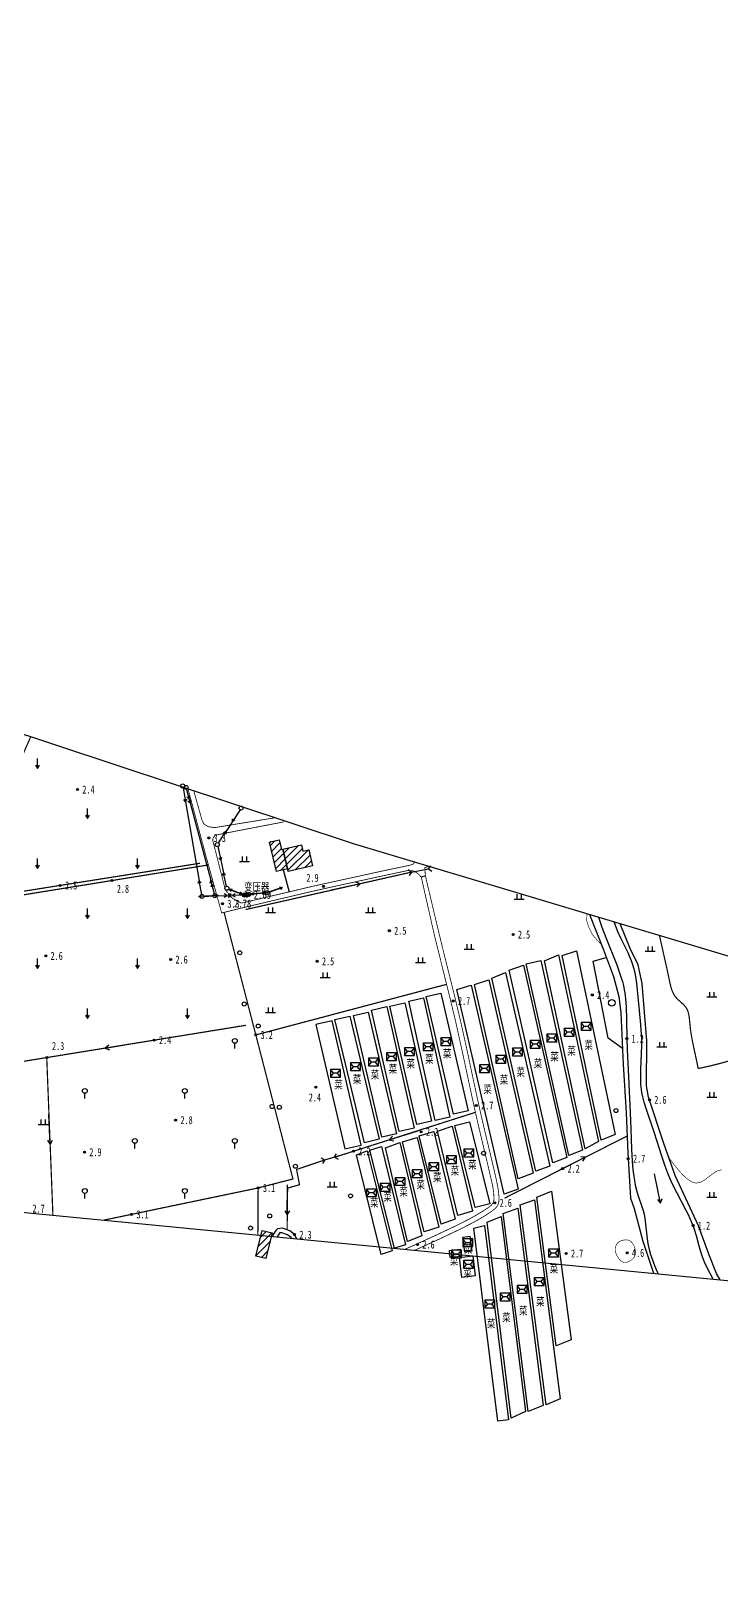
# Model space of a CAD drawing. Header units: metres. Extents: x 494039 to 619385, y 3351420 to 3402703.
# Drawn here: x 592470 to 592815, y 3392016 to 3392786 of the extents above; entities that cross this region are included whole.
import ezdxf
from ezdxf.enums import TextEntityAlignment as Align

# ---------------------------------------------------------------- set-up
doc = ezdxf.new("R2010")
doc.units = ezdxf.units.M
for name, pattern in [('2180', [0]), ('2430', [0]), ('4410a', [0]), ('4430', [0]), ('8521', [0]), ('9610', [0])]:
    doc.linetypes.add(name, pattern=pattern)
for name, color, linetype in [('210100', 130, 'Continuous'), ('220200', 130, 'Continuous'), ('220900', 130, '2180'), ('261301', 141, 'Continuous'), ('310300', 8, 'Continuous'), ('330400', 8, 'Continuous'), ('380201', 8, '2430'), ('420500', 8, 'Continuous'), ('440100', 8, 'Continuous'), ('440300', 8, '4430'), ('510301', 8, 'Continuous'), ('510402', 8, 'Continuous'), ('541000', 8, 'Continuous'), ('541200', 8, 'Continuous'), ('720100', 8, 'Continuous'), ('760201', 8, '8521'), ('810100', 8, '9610'), ('810301', 8, 'Continuous'), ('810302', 8, 'Continuous'), ('810401', 8, 'Continuous'), ('810501', 8, 'Continuous'), ('ASSIST', 8, 'Continuous'), ('GCD', 8, 'Continuous'), ('GXYZ', 8, 'Continuous'), ('ZDH', 8, 'Continuous'), ('范围线', 8, 'Continuous')]:
    doc.layers.add(name, color=color, linetype=linetype)
doc.layers.add('710101', color=8, linetype='Continuous', lineweight=0)
doc.styles.add('HZ', font='simsun.ttc', dxfattribs={"width": 0.8})
doc.styles.add('正等线体', font='simhei.ttf')
pattern_1 = [(45, (0, 0), (-1.767766953, 1.767766953), [])]

# ---------------------------------------------------------------- blocks, each defined once
blk = doc.blocks.new('gc170')
at = {"linetype": 'Continuous'}
blk.add_circle((0, 0), 0.5, dxfattribs=at)
blk = doc.blocks.new('gu')
at = {"flags": 128}
for points in [[(3.75, 0), (-3.75, 0)], [(2.71, -0.6), (3.75, 0), (3.75, 0), (2.71, 0.6)]]:
    blk.add_lwpolyline(points, dxfattribs=at)
blk = doc.blocks.new('p_point')
for radius in [0.25, 0.2, 0.15, 0.1, 0.05]:
    blk.add_circle((0, 0), radius)
blk.add_point((0, 0))
blk = doc.blocks.new('vm')
at = {"linetype": 'Continuous'}
for p, q in [((1.25, 0), (-1.25, 0)), ((-0.5, 0), (-0.5, 1.3)), ((0.5, 1.3), (0.5, 0))]:
    blk.add_line(p, q, dxfattribs=at)
blk = doc.blocks.new('v1')
blk.add_circle((0, 0), 0.8)
blk = doc.blocks.new('gc325')
blk.add_line((0, 0), (0, 1.3))
blk.add_circle((0, 1.9), 0.6)
blk = doc.blocks.new('gc120')
for p, q in [((-0.5, 0.87), (0, 0)), ((0, 0), (0, 2.5)), ((0, 0), (0.5, 0.87))]:
    blk.add_line(p, q)
blk = doc.blocks.new('mf')
for p, q in [((1.25, 0.95), (-1.25, 0.95)), ((-1.25, 0.95), (-1.25, -0.95)), ((0.5, 0), (-0.5, 0)), ((1.25, -0.95), (1.25, 0.95)), ((-1.25, -0.95), (1.25, -0.95))]:
    blk.add_line(p, q)
at = {"flags": 128}
for points in [[(-1.25, -0.95), (-0.5, 0), (-1.25, 0.95)], [(1.25, -0.95), (0.5, 0), (1.25, 0.95)]]:
    blk.add_lwpolyline(points, dxfattribs=at)
blk = doc.blocks.new('gc013a')
at = {"linetype": 'Continuous'}
blk.add_line((0.5, 0), (4, 0), dxfattribs=at)
at = {"linetype": 'Continuous', "flags": 128}
for points in [[(2.31, -0.4), (3, 0), (2.31, 0.4)], [(3.31, -0.4), (4, 0), (3.31, 0.4)]]:
    blk.add_lwpolyline(points, dxfattribs=at)
blk = doc.blocks.new('gc013b')
at = {"linetype": 'Continuous'}
blk.add_line((0.5, 0), (4, 0), dxfattribs=at)
at = {"linetype": 'Continuous', "flags": 128}
blk.add_lwpolyline([(3.39, 0.35), (4, 0), (3.39, -0.35)], dxfattribs=at)
blk = doc.blocks.new('1-3&1-4')
at = {"layer": '310300', "linetype": 'Continuous'}
h = blk.add_hatch(dxfattribs=at)
h.set_pattern_fill('ANSI31', color=8, scale=20, style=0)
h.set_pattern_definition(pattern_1)
h.paths.add_polyline_path([(592597.9821, 3392366.9341), (592592.4311, 3392365.6316), (592588.9805, 3392380.338), (592593.7727, 3392381.4625), (592594.9141, 3392376.5981), (592595.6728, 3392376.7761)])
h = blk.add_hatch(dxfattribs=at)
h.set_pattern_fill('ANSI31', color=8, scale=20, style=0)
h.set_pattern_definition(pattern_1)
h.paths.add_polyline_path([(592610.4958, 3392368.4378), (592598.3007, 3392365.5764), (592595.6728, 3392376.7761), (592604.8832, 3392378.9372), (592605.6154, 3392375.8167), (592608.6001, 3392376.517)])
h = blk.add_hatch(dxfattribs=at)
h.set_pattern_fill('ANSI31', color=8, scale=20, style=0)
h.set_pattern_definition(pattern_1)
h.paths.add_polyline_path([(592590.2538, 3392184.9893), (592587.1541, 3392172.2091), (592582.1776, 3392173.4161), (592585.2773, 3392186.1963)])
at = {"layer": '210100', "color": 141, "linetype": 'Continuous', "flags": 128}
for points in [[(592753.4478, 3392342.7326), (592755.181, 3392337.8247), (592757.0656, 3392332.7289), (592762.5867, 3392318.9287), (592764.0278, 3392315.0203), (592764.9922, 3392312.0647), (592765.4208, 3392310.5757), (592765.9204, 3392308.5753), (592766.3215, 3392306.5533), (592766.5615, 3392305.0237), (592766.9192, 3392301.9392), (592767.2138, 3392297.7886), (592767.4187, 3392292.0406), (592767.6108, 3392282.0833), (592767.7842, 3392276.6387), (592768.3985, 3392263.0744), (592769.2983, 3392245.017), (592769.6487, 3392236.8877), (592770.0079, 3392226.8861), (592770.1549, 3392223.6861), (592770.4966, 3392218.4897), (592770.6638, 3392216.6596), (592771.0783, 3392213.1755), (592771.5605, 3392210.1749), (592771.8306, 3392208.7997), (592772.4221, 3392206.3015), (592773.0747, 3392204.1064), (592775.4545, 3392197.2675), (592775.7833, 3392196.1907), (592776.2553, 3392194.3672), (592776.659, 3392192.2266), (592776.8356, 3392190.9909), (592777.0171, 3392189.4373), (592777.5629, 3392183.4964), (592777.9019, 3392180.696), (592778.2135, 3392178.873), (592778.7259, 3392176.6409), (592779.4431, 3392174.1618), (592779.8945, 3392172.7981), (592781.4279, 3392168.7636), (592782.8671, 3392165.4831), (592783.2992, 3392164.5924)], [(592810.7232, 3392161.946), (592809.2132, 3392164.7525), (592807.6575, 3392167.8859), (592806.5208, 3392170.4355), (592805.5194, 3392173.0208), (592804.6584, 3392175.5333), (592803.6239, 3392179.0476), (592802.3784, 3392183.5488), (592801.4137, 3392186.7341), (592800.5867, 3392189.0725), (592799.4578, 3392191.7788), (592798.2059, 3392194.4361), (592797.324, 3392196.1888), (592792.7087, 3392204.8703), (592790.9276, 3392208.3688), (592789.6432, 3392211.1286), (592788.2748, 3392214.4331), (592786.8194, 3392218.3452), (592785.0828, 3392223.4313), (592781.2138, 3392235.4033), (592777.2618, 3392247.1312), (592776.3171, 3392250.2605), (592775.6014, 3392253.059), (592775.1748, 3392255.1729), (592774.9459, 3392256.6871), (592774.697, 3392259.41), (592774.6017, 3392262.6135), (592774.6138, 3392264.4534), (592774.675, 3392266.76), (592775.021, 3392274.6277), (592775.1196, 3392278.7887), (592775.0718, 3392281.9818), (592774.9801, 3392284.1624), (592774.6515, 3392289.0583), (592773.9972, 3392296.1197), (592772.5398, 3392309.7487), (592772.0616, 3392313.2336), (592771.6154, 3392315.5958), (592771.2005, 3392317.2866), (592770.8335, 3392318.52), (592769.9669, 3392320.9466), (592768.9673, 3392323.3332), (592768.2491, 3392324.9089), (592764.8177, 3392331.9466), (592763.3494, 3392335.0986), (592761.9159, 3392338.6111), (592761.2416, 3392340.3976)], [(592599.9815, 3392182.2824), (592599.769, 3392182.706), (592597.993, 3392184.0872), (592595.1958, 3392185.1021), (592593.9861, 3392184.9604), (592593.8834, 3392184.8629), (592592.9544, 3392183.3987), (592592.8784, 3392182.9678)]]:
    blk.add_lwpolyline(points, dxfattribs=at)
at = {"layer": '220200', "color": 141, "linetype": 'Continuous', "const_width": 0.6, "flags": 128}
for points in [[(592469.524, 3392432.9019), (592464.4144, 3392421.2359), (592454.4561, 3392405.0198), (592450.1674, 3392395.3344), (592437.0173, 3392359.8981), (592436.2178, 3392353.7013), (592436.6982, 3392351.1309), (592554.1857, 3392369.753)], [(592659.981, 3392365.3289), (592577.0325, 3392346.6085)], [(592616.4979, 3392221.4206), (592602.4678, 3392216.7018), (592603.9673, 3392209.0806), (592598.0071, 3392207.3758), (592597.7695, 3392186.5087)]]:
    blk.add_lwpolyline(points, dxfattribs=at)
for points, elevation in [([(592577.1493, 3392288.7648), (592426.3905, 3392264.3357)], 3.2917), ([(592477.5735, 3392272.6294), (592480.6652, 3392193.7963)], 3.2917), ([(592691.9127, 3392245.2639), (592621.467, 3392222.7903)], 2.8461), ([(592706.4345, 3392202.339), (592740.2449, 3392219.5028), (592767.8026, 3392233.408)], 2.8262)]:
    blk.add_lwpolyline(points, dxfattribs=dict(at, elevation=elevation))
at = {"layer": '220900', "color": 141, "linetype": 'Continuous'}
for p, q in [((592659.981, 3392365.3289), (592658.3338, 3392366.4632)), ((592668.5, 3392366.9), (592669.6343, 3392368.5472)), ((592668.5, 3392366.9), (592670.1472, 3392365.7657)), ((592659.981, 3392365.3289), (592658.8467, 3392363.6817)), ((592616.4979, 3392221.4206), (592614.7587, 3392222.4082)), ((592616.4979, 3392221.4206), (592615.5103, 3392219.6814)), ((592621.467, 3392222.7903), (592622.4546, 3392224.5295)), ((592621.467, 3392222.7903), (592623.2062, 3392221.8027))]:
    blk.add_line(p, q, dxfattribs=at)
at = {"layer": '220900', "color": 141, "linetype": '2180', "flags": 128}
for points, elevation in [([(592659.981, 3392365.3289), (592668.5, 3392366.9)], 2.9404), ([(592621.467, 3392222.7903), (592616.4979, 3392221.4206)], 3.0249)]:
    blk.add_lwpolyline(points, dxfattribs=dict(at, elevation=elevation))
at = {"layer": '310300', "color": 8, "linetype": 'Continuous', "flags": 128}
for points in [[(592597.9821, 3392366.9341), (592592.4311, 3392365.6316), (592588.9805, 3392380.338), (592593.7727, 3392381.4625), (592594.9141, 3392376.5981), (592595.6728, 3392376.7761)], [(592610.4958, 3392368.4378), (592598.3007, 3392365.5764), (592595.6728, 3392376.7761), (592604.8832, 3392378.9372), (592605.6154, 3392375.8167), (592608.6001, 3392376.517)]]:
    blk.add_lwpolyline(points, close=True, dxfattribs=at)
at = {"layer": '310300', "color": 8, "linetype": 'Continuous', "elevation": 5.0777, "flags": 128}
blk.add_lwpolyline([(592590.2538, 3392184.9893), (592587.1541, 3392172.2091), (592582.1776, 3392173.4161), (592585.2773, 3392186.1963)], close=True, dxfattribs=at)
at = {"layer": '330400', "color": 8, "linetype": 'Continuous', "flags": 128}
for points, elevation in [([(592724.6496, 3392321.2309), (592745.4819, 3392226.3784), (592738.6962, 3392223.7348), (592717.3628, 3392319.4213)], 3.6504), ([(592733.4411, 3392323.9682), (592753.493, 3392230.6079), (592746.8593, 3392227.0045), (592726.3762, 3392320.914)], 3.6504), ([(592706.9176, 3392315.0713), (592729.0707, 3392218.3984), (592722.1166, 3392215.8821), (592700.0875, 3392312.3562)], 3.6504), ([(592715.9167, 3392318.7674), (592737.5874, 3392222.6658), (592730.6683, 3392220.0052), (592708.7643, 3392316.28)], 3.6504), ([(592674.5582, 3392304.8289), (592688.3281, 3392245.991), (592680.9998, 3392244.2759), (592667.2299, 3392303.1139)], 3.6504), ([(592689.8472, 3392308.8955), (592713.2926, 3392206.8831), (592706.2488, 3392204.4215), (592682.6783, 3392306.6332)], 3.6504), ([(592698.6937, 3392311.4857), (592720.8475, 3392214.8127), (592713.3508, 3392212.0128), (592691.4702, 3392309.1339)], 3.6504), ([(592647.5391, 3392298.088), (592661.2959, 3392237.4133), (592653.7256, 3392235.6969), (592639.9689, 3392296.3716)], 3.6504), ([(592656.5606, 3392299.9568), (592670.0227, 3392240.815), (592662.5758, 3392239.1199), (592649.1136, 3392298.2617)], 3.6504), ([(592665.8756, 3392302.5073), (592679.1532, 3392242.8631), (592671.8429, 3392241.2357), (592658.5652, 3392300.8799)], 3.6504), ([(592634.7855, 3392228.8849), (592620.3001, 3392290.9887), (592612.1428, 3392289.086), (592626.6283, 3392226.9823)], 3.6504), ([(592629.0379, 3392293.4), (592643.8514, 3392231.8339), (592636.4842, 3392230.0612), (592621.6707, 3392291.6274)], 3.6504), ([(592638.2588, 3392295.3932), (592652.5189, 3392234.534), (592645.1988, 3392232.8188), (592630.9387, 3392293.678)], 3.6504), ([(592674.7564, 3392189.3748), (592663.8303, 3392233.4708), (592671.1357, 3392235.7554), (592681.7542, 3392191.8472)], 3.6521), ([(592691.7232, 3392197.6174), (592681.5936, 3392238.693), (592689.0086, 3392240.5216), (592699.1381, 3392199.446)], 3.9077), ([(592651.4788, 3392177.3854), (592639.1187, 3392226.4055), (592644.872, 3392228.2047), (592656.9062, 3392179.0146)], 3.6266), ([(592657.9572, 3392180.734), (592646.9096, 3392227.5505), (592654.1502, 3392230.2121), (592665.09, 3392183.4615)], 3.6266), ([(592666.2831, 3392185.5948), (592655.4247, 3392230.4932), (592662.736, 3392232.7268), (592673.6688, 3392187.8989)], 3.6266), ([(592644.8467, 3392174.1348), (592632.3768, 3392223.9557), (592637.7865, 3392226.0385), (592650.3231, 3392176.0989)], 3.6266), ([(592729.9054, 3392205.8777), (592739.7521, 3392131.5044), (592732.3253, 3392128.5682), (592722.6537, 3392202.9266)], 3.1773), ([(592713.0574, 3392197.3484), (592725.8622, 3392098.6603), (592718.2598, 3392095.7389), (592705.8616, 3392194.6399)], 3.1773), ([(592721.5076, 3392201.5048), (592734.3606, 3392102.1414), (592727.311, 3392099.067), (592714.2184, 3392198.9456)], 3.1773), ([(592704.8238, 3392193.2441), (592716.9901, 3392095.7763), (592709.7089, 3392092.4741), (592697.7212, 3392190.3863)], 3.1773), ([(592696.4519, 3392188.7629), (592708.4581, 3392091.4853), (592703.074, 3392090.8207), (592691.1518, 3392187.4175)], 3.1773), ([(592684.7032, 3392173.2139), (592679.3208, 3392172.6314), (592678.9324, 3392176.2193), (592684.3148, 3392176.8018)], 5.8677)]:
    blk.add_lwpolyline(points, close=True, dxfattribs=dict(at, elevation=elevation))
for points in [[(592742.3759, 3392325.9543), (592761.779, 3392234.156), (592754.8617, 3392231.2973), (592735.2692, 3392323.7063)], [(592683.099, 3392193.7097), (592672.9004, 3392235.8817), (592680.222, 3392238.3665), (592690.3968, 3392195.7926)], [(592689.1508, 3392183.2838), (592690.1635, 3392175.7996), (592686.6915, 3392175.3298), (592685.6788, 3392182.814)], [(592690.59, 3392173.5387), (592691.8474, 3392163.5963), (592685.1674, 3392162.7515), (592683.9101, 3392172.694)]]:
    blk.add_lwpolyline(points, close=True, dxfattribs=at)
at = {"layer": '380201', "color": 8, "linetype": '2430', "const_width": 0.6, "flags": 128}
blk.add_lwpolyline([(592589.4239, 3392380.8153), (592589.4695, 3392380.4528)], dxfattribs=at)
at = {"layer": '380201', "color": 8, "linetype": '2430', "const_width": 0.6, "elevation": 5.9585, "flags": 128}
blk.add_lwpolyline([(592608.6001, 3392376.517), (592608.5579, 3392376.6968)], dxfattribs=at)
at = {"layer": '420500', "color": 8, "linetype": 'Continuous', "const_width": 0.4, "flags": 128}
for points in [[(592565.0437, 3392344.8876), (592557.058, 3392373.8102), (592548.2334, 3392406.8319)], [(592551.1255, 3392405.874), (592555.2488, 3392391.1607), (592556.2263, 3392389.3438), (592558.3072, 3392388.0421), (592561.4655, 3392387.5688), (592591.5687, 3392392.4784)], [(592596.2393, 3392390.4529), (592562.002, 3392383.8573), (592560.7172, 3392382.423), (592560.5654, 3392381.2782), (592566.8627, 3392356.468), (592570.3651, 3392352.2716), (592574.9373, 3392349.8213)], [(592661.5113, 3392370.2773), (592660.8685, 3392369.3703), (592659.5498, 3392368.8694), (592644.119, 3392365.5961), (592610.7982, 3392358.3037), (592574.9373, 3392349.8213)], [(592658.1515, 3392366.1222), (592644.624, 3392363.2526), (592611.3304, 3392355.9662), (592575.4892, 3392347.4884)], [(592575.4892, 3392347.4884), (592565.0437, 3392344.8876)]]:
    blk.add_lwpolyline(points, dxfattribs=at)
for points, elevation in [([(592664.858, 3392362.7452), (592664.2217, 3392363.5294), (592663.423, 3392364.3682), (592662.7295, 3392364.9299), (592661.8624, 3392365.4735), (592661.1163, 3392365.814), (592660.3531, 3392366.0044), (592658.1515, 3392366.1222)], 3.086), ([(592666.8857, 3392363.4979), (592666.6243, 3392367.5441), (592668.5059, 3392368.1817)], 3.0905)]:
    blk.add_lwpolyline(points, dxfattribs=dict(at, elevation=elevation))
at = {"layer": '440100', "color": 8, "linetype": '4410a', "const_width": 0.4, "elevation": 3.0548, "flags": 128}
blk.add_lwpolyline([(592664.858, 3392362.7452), (592671.4306, 3392333.6569)], dxfattribs=at)
at = {"layer": '440100', "color": 8, "linetype": 'Continuous', "const_width": 0.4, "flags": 128}
for points in [[(592666.8857, 3392363.4979), (592673.8158, 3392334.2423)], [(592661.605, 3392176.3358), (592663.4964, 3392177.1852), (592674.7736, 3392182.333), (592684.2964, 3392186.86), (592690.7156, 3392190.1491), (592693.9287, 3392191.9389), (592696.8446, 3392193.6914), (592699.1802, 3392195.212), (592700.6632, 3392196.2604), (592701.995, 3392197.408), (592702.7989, 3392198.3796), (592703.2409, 3392199.1902), (592703.5617, 3392200.2843), (592703.6848, 3392201.3796), (592703.6993, 3392202.1045), (592703.6561, 3392203.2849), (592703.4974, 3392205.1291), (592703.1601, 3392207.532), (592702.9133, 3392208.9123), (592702.0866, 3392212.8128), (592700.335, 3392220.3537), (592696.0581, 3392238.1944), (592694.5582, 3392244.6486), (592692.3617, 3392254.6024), (592687.5248, 3392277.2338), (592684.5052, 3392290.7964), (592681.6871, 3392302.5794), (592673.8158, 3392334.2423)]]:
    blk.add_lwpolyline(points, dxfattribs=at)
at = {"layer": '440100', "color": 8, "linetype": '4410a', "const_width": 0.4, "flags": 128}
blk.add_lwpolyline([(592656.6708, 3392176.8119), (592662.46, 3392179.4117), (592673.6996, 3392184.541), (592683.1774, 3392189.0481), (592688.8543, 3392191.9479), (592692.2648, 3392193.8318), (592695.1093, 3392195.5263), (592697.6833, 3392197.1885), (592699.0414, 3392198.1473), (592699.8223, 3392198.8124), (592700.5605, 3392199.6834), (592700.8936, 3392200.3144), (592701.125, 3392201.1815), (592701.2031, 3392202.1686), (592701.1919, 3392202.9556), (592701.0449, 3392204.9795), (592700.7266, 3392207.2821), (592700.1789, 3392210.103), (592698.4893, 3392217.4074), (592693.6534, 3392237.6609), (592692.164, 3392244.1045), (592689.9728, 3392254.0566), (592685.1337, 3392276.6827), (592682.1121, 3392290.2413), (592679.2944, 3392302.0158), (592671.4306, 3392333.6569)], dxfattribs=at)
at = {"layer": '440300', "color": 8, "linetype": '4430', "const_width": 0.6, "elevation": 3.9204, "flags": 128}
blk.add_lwpolyline([(592558.4046, 3392368.915), (592421.5316, 3392346.787)], dxfattribs=at)
at = {"layer": '440300', "color": 8, "linetype": '4430', "const_width": 0.6, "flags": 128}
for points in [[(592566.2506, 3392345.1881), (592584.9461, 3392272.9836), (592600.6693, 3392211.9468), (592583.2606, 3392207.4602), (592505.9839, 3392191.353)], [(592783.942, 3392333.5964), (592787.7124, 3392316.819), (592789.2247, 3392309.6882), (592789.7415, 3392307.6254), (592790.2745, 3392305.9979), (592790.5573, 3392305.3014), (592791.0489, 3392304.2971), (592791.638, 3392303.3524), (592791.9548, 3392302.9322), (592793.1266, 3392301.6823), (592795.9502, 3392299.1425), (592797.0639, 3392297.8878), (592797.6766, 3392296.8991), (592797.9048, 3392296.412), (592798.2742, 3392295.3899), (592798.586, 3392294.1317), (592798.8526, 3392292.4404), (592799.4456, 3392286.6002), (592799.9875, 3392283.1391), (592800.8993, 3392278.4796), (592802.701, 3392270.0941), (592803.2948, 3392267.1371)], [(592677.4663, 3392309.2297), (592582.1052, 3392283.9557)], [(592803.2948, 3392267.1371), (592810.3659, 3392268.7146), (592815.6866, 3392270.0904), (592820.7368, 3392271.5867), (592831.244, 3392274.9132), (592836.2869, 3392276.4426), (592842.5915, 3392278.1735), (592850.6394, 3392280.291)], [(592583.2606, 3392207.4602), (592583.1456, 3392183.907)]]:
    blk.add_lwpolyline(points, dxfattribs=at)
at = {"layer": '510402', "color": 8, "linetype": 'Continuous'}
for p, q in [((592577.4308, 3392355.2255), (592577.1747, 3392355.1838)), ((592577.1747, 3392355.1838), (592577.5606, 3392352.815)), ((592577.8167, 3392352.8567), (592577.4308, 3392355.2255)), ((592577.5606, 3392352.815), (592577.8167, 3392352.8567))]:
    blk.add_line(p, q, dxfattribs=at)
at = {"layer": '510402', "color": 8, "linetype": 'Continuous', "const_width": 2.4, "flags": 128}
blk.add_lwpolyline([(592576.5087, 3392353.8595), (592578.4827, 3392354.181)], dxfattribs=at)
at = {"layer": '541000', "color": 8, "linetype": 'Continuous'}
for p, q in [((592549.2897, 3392399.9005), (592559.5829, 3392361.2471)), ((592569.6396, 3392353.6913), (592568.3826, 3392353.6638))]:
    blk.add_line(p, q, dxfattribs=at)
at = {"layer": '541200', "color": 8, "linetype": 'Continuous'}
for p, q in [((592546.9506, 3392400.5207), (592553.8472, 3392361.0447)), ((592570.3973, 3392390.6048), (592567.2354, 3392385.7558)), ((592564.5792, 3392371.2403), (592565.9378, 3392365.0443)), ((592563.212, 3392353.6027), (592553.6535, 3392353.0779)), ((592575.1083, 3392354.3329), (592568.9237, 3392356.7357)), ((592586.5763, 3392354.9434), (592579.8031, 3392354.3129)), ((592595.3172, 3392357.7039), (592587, 3392354.7846))]:
    blk.add_line(p, q, dxfattribs=at)
at = {"layer": '710101', "color": 8, "linetype": 'Continuous', "const_width": 0.3, "elevation": 2, "flags": 128}
for points in [[(592747.6817, 3392344.4602), (592747.5341, 3392341.0549), (592748.4956, 3392338.0191), (592750.3679, 3392334.1737), (592752.8981, 3392331.138), (592754.785, 3392329.2916)], [(592788.6828, 3392222.4654), (592790.7641, 3392219.76), (592792.8478, 3392217.1491), (592794.6378, 3392215.0643), (592796.1336, 3392213.492), (592797.3341, 3392212.3788), (592798.5386, 3392211.4274), (592799.7482, 3392210.6737), (592800.3552, 3392210.3838), (592800.964, 3392210.1597), (592801.8806, 3392209.9609), (592802.8019, 3392209.9486), (592804.2988, 3392210.2839), (592805.0632, 3392210.5857), (592806.4164, 3392211.3796), (592810.6585, 3392214.6166), (592811.9439, 3392215.4486), (592812.8255, 3392215.9057), (592813.7295, 3392216.2558), (592814.1754, 3392216.3792), (592815.0517, 3392216.5293)]]:
    blk.add_lwpolyline(points, dxfattribs=at)
at = {"layer": '710101', "color": 8, "linetype": 'Continuous', "const_width": 0.3, "elevation": 4, "flags": 128}
blk.add_lwpolyline([(592763.8945, 3392171.7552), (592763.2021, 3392172.6827), (592762.6311, 3392173.675), (592762.1802, 3392174.7105), (592762.0069, 3392175.2405), (592761.8209, 3392176.1025), (592761.7808, 3392176.9416), (592761.9069, 3392177.7967), (592762.1808, 3392178.6312), (592762.7122, 3392179.5888), (592763.1365, 3392180.0837), (592763.5492, 3392180.427), (592764.1565, 3392180.7924), (592764.5946, 3392180.9924), (592765.5217, 3392181.2989), (592766.48, 3392181.4838), (592766.9584, 3392181.5275), (592767.8884, 3392181.5003), (592768.5407, 3392181.3568), (592768.8269, 3392181.2442), (592769.5781, 3392180.7523), (592770.3446, 3392179.9285), (592770.8832, 3392179.1152), (592771.3257, 3392178.2277), (592771.7204, 3392177.0122), (592771.8856, 3392175.9634), (592771.9049, 3392174.921), (592771.7789, 3392174.0056), (592771.5545, 3392173.3151), (592771.1177, 3392172.5873), (592770.3127, 3392171.7782), (592769.5638, 3392171.2385), (592769.1055, 3392170.9681), (592768.1515, 3392170.525), (592767.0622, 3392170.2309), (592766.7046, 3392170.1968), (592766.1242, 3392170.2327), (592765.4028, 3392170.4869), (592764.5434, 3392171.0929)], close=True, dxfattribs=at)
at = {"layer": '760201', "color": 8, "linetype": '8521', "flags": 128}
for points in [[(592748.9401, 3392344.0832), (592755.8878, 3392326.5006), (592760.8788, 3392313.2067), (592763.6563, 3392303.1081), (592764.7008, 3392294.9943), (592765.7342, 3392269.3485), (592767.3386, 3392245.0299), (592768.1387, 3392224.9882), (592769.5274, 3392202.278), (592771.2719, 3392197.275), (592775.6293, 3392180.8329), (592780.9294, 3392164.8211)], [(592814.2817, 3392161.6026), (592812.3907, 3392164.7706), (592808.6857, 3392174.3104), (592803.4127, 3392188.58), (592791.8025, 3392213.7474), (592786.1004, 3392229.6817), (592778.4848, 3392252.8839), (592777.5158, 3392258.5518), (592777.5845, 3392281.0288), (592775.3092, 3392309.6453), (592773.3636, 3392318.9174), (592769.3224, 3392327.1556), (592764.3567, 3392339.4643)], [(592602.5678, 3392182.0328), (592601.5125, 3392184.1371), (592599.0696, 3392186.0369), (592595.4568, 3392187.3478), (592593.0026, 3392187.0602), (592592.1714, 3392186.2711), (592590.8634, 3392184.2095), (592590.6819, 3392183.1798)]]:
    blk.add_lwpolyline(points, dxfattribs=at)
at = {"layer": '810100', "color": 8, "linetype": '9610', "flags": 128}
for points in [[(592595.7931, 3392366.4204), (592598.7293, 3392355.4489)], [(592765.4216, 3392277.1055), (592758.2102, 3392282.3302), (592750.7198, 3392320.8991), (592757.3142, 3392322.7013)]]:
    blk.add_lwpolyline(points, dxfattribs=at)
at = {"layer": '810100', "color": 8, "linetype": '9610', "elevation": 3.0548, "flags": 128}
blk.add_lwpolyline([(592666.8857, 3392363.4979), (592664.858, 3392362.7452)], dxfattribs=at)
at = {"layer": '范围线', "color": 8, "flags": 128}
blk.add_lwpolyline([(580974.9971, 3398172.2884), (580158.1729, 3397748.7629), (583102.2681, 3395406.1495), (589376.9328, 3392493.3034), (594318.9563, 3392016.403), (594002.9657, 3392059.9931), (593709.5027, 3392110.274), (593489.39, 3392154.2585), (593446.55, 3392164.1073), (593184.0367, 3392224.4585), (592856.0894, 3392311.9807), (592630.9821, 3392379.424), (592345.2786, 3392474.0542), (592112.8421, 3392558.6278), (591835.9381, 3392668.5492), (591571.4074, 3392783.2499), (591303.4331, 3392909.9936), (591275.2655, 3392923.316), (591065.2798, 3393031.2284), (591019.813, 3393054.5939), (590886.2864, 3393127.1825), (590776.1303, 3393189.2284), (589711.9005, 3393302.4152), (583546.9224, 3396125.8295)], close=True, dxfattribs=at)
at = {"layer": '261301', "color": 141, "linetype": 'Continuous', "xscale": 2, "yscale": 2}
for p, rotation in [((592627.0247, 3392357.8911, 2.9404), 12.71966305190428), ((592514.1355, 3392278.554, 3.2917), 189.2021231081004), ((592478.9804, 3392236.7574, 3.2917), 272.246625934362), ((592655.9362, 3392233.7867, 3.0249), 197.6933576319393), ((592740.2449, 3392219.5028, 2.9534), 26.77431776646338), ((592782.9718, 3392207.2249, 2.8783), 281.52281263753), ((592597.9402, 3392201.5061, 2.548), 269.347459491)]:
    blk.add_blockref('gu', p, dxfattribs=dict(at, rotation=rotation))
at = {"layer": '330400', "color": 8, "linetype": 'Continuous', "xscale": 2, "yscale": 2}
for p in [(592747.3323, 3392288.2136), (592677.1348, 3392280.6077), (592730.168, 3392282.3993), (592738.7221, 3392285.2926), (592650.0137, 3392273.1316), (592658.9667, 3392275.622), (592668.2625, 3392277.9987), (592704.6112, 3392271.7862), (592713.022, 3392275.3559), (592721.7707, 3392279.2972), (592621.907, 3392264.7943), (592632.0164, 3392268.0645), (592641.0348, 3392270.3634), (592696.3828, 3392267.1458), (592671.1975, 3392218.1034), (592679.8943, 3392221.6309), (592688.5882, 3392224.9179), (592654.3637, 3392210.6772), (592662.83, 3392214.6005), (592639.9869, 3392205.0114), (592646.7218, 3392207.8179), (592688.1671, 3392180.1022), (592682.3949, 3392174.4161), (592730.9084, 3392174.9509), (592688.421, 3392169.2238), (592715.2197, 3392156.7472), (592723.781, 3392160.6327), (592699.1175, 3392149.4499), (592706.8136, 3392153.025)]:
    blk.add_blockref('mf', p, dxfattribs=at)
at = {"layer": '510301', "color": 8, "linetype": 'Continuous', "xscale": 2, "yscale": 2}
for p in [(592562.8657, 3392379.0546, 3.6896), (592567.6513, 3392357.23, 3.7343), (592555.224, 3392353.1641, 3.7417), (592561.6415, 3392353.5165, 3.7417), (592587.7687, 3392355.0544, 3.6003), (592574.1082, 3392325.0203, 3.7417), (592576.3109, 3392299.4089, 4.0246), (592583.3108, 3392288.3849, 3.9799), (592590.2251, 3392248.174, 3.8906), (592593.8929, 3392247.7989, 3.9018), (592762.1926, 3392246.1432, 3.0901), (592696.0155, 3392224.8111, 2.7964), (592601.9393, 3392218.2901, 3.1758), (592629.4728, 3392203.5038, 3.1758), (592589.0603, 3392193.4811, 2.9612), (592579.4774, 3392187.3988, 3.6896)]:
    blk.add_blockref('gc170', p, dxfattribs=at)
at = {"layer": '510402', "color": 8, "linetype": 'Continuous', "xscale": 2, "yscale": 2}
for p in [(592576.3807, 3392353.8386), (592578.6107, 3392354.2019)]:
    blk.add_blockref('gc170', p, dxfattribs=at)
at = {"layer": '541000', "color": 8, "linetype": 'Continuous', "xscale": 2, "yscale": 2}
for p in [(592547.2311, 3392407.6311), (592561.6415, 3392353.5165), (592576.3807, 3392353.8386)]:
    blk.add_blockref('gc170', p, dxfattribs=at)
for p, rotation in [((592547.2311, 3392407.6311), 284.9115138869507), ((592561.6415, 3392353.5165), 104.9115138869508), ((592561.6415, 3392353.5165), 1.251901975581897), ((592576.3807, 3392353.8386), 181.2519019755819)]:
    blk.add_blockref('gc013a', p, dxfattribs=dict(at, rotation=rotation))
at = {"layer": '541200', "color": 8, "linetype": 'Continuous', "xscale": 2, "yscale": 2}
for p in [(592545.5738, 3392408.4013), (592574.767, 3392397.306), (592562.8657, 3392379.0546), (592567.6513, 3392357.23), (592555.224, 3392353.1641), (592561.6415, 3392353.5165), (592576.3807, 3392353.8386), (592578.6107, 3392354.2019), (592587.7687, 3392355.0544)]:
    blk.add_blockref('gc170', p, dxfattribs=at)
for p, rotation in [((592545.5738, 3392408.4013), 279.9097779152081), ((592574.767, 3392397.306), 236.8926094514538), ((592562.8657, 3392379.0546), 56.89260945145385), ((592562.8657, 3392379.0546), 282.3678178975278), ((592555.224, 3392353.1641), 99.90977791520807), ((592567.6513, 3392357.23), 102.3678178975277), ((592587.7687, 3392355.0544), 19.34077800599727), ((592561.6415, 3392353.5165), 183.1430891892841), ((592555.224, 3392353.1641), 3.14308918928407), ((592567.6513, 3392357.23), 338.7686913923172), ((592576.3807, 3392353.8386), 158.7686913923172), ((592578.6107, 3392354.2019), 5.318223984633718), ((592587.7687, 3392355.0544), 185.3182239846337)]:
    blk.add_blockref('gc013b', p, dxfattribs=dict(at, rotation=rotation))
at = {"layer": '720100', "color": 8, "linetype": 'Continuous', "xscale": 2, "yscale": 2, "zscale": 2}
for p in [(592492.9825, 3392406.5945, 2.4456), (592558.6077, 3392382.3995, 3.2775), (592484.3431, 3392358.6827, 2.4811), (592510.1286, 3392361.1103, 2.8443), (592615.9679, 3392358.2129, 2.8811), (592565.5167, 3392349.5561, 3.2577), (592648.8848, 3392336.0543, 2.4988), (592710.754, 3392334.1074, 2.4528), (592477.0582, 3392323.4405, 2.636), (592539.5417, 3392321.6263, 2.5989), (592612.7663, 3392320.7375, 2.5498), (592750.3535, 3392303.9231, 2.4332), (592680.7976, 3392300.92, 2.6905), (592531.3155, 3392281.3378, 2.4229), (592582.1052, 3392283.9557, 3.1546), (592767.6108, 3392282.0833, 1.2), (592477.5735, 3392272.6294, 2.3075), (592612.1497, 3392257.8301, 2.4342), (592778.928, 3392251.5337, 2.6279), (592692.3512, 3392248.6934, 2.7417), (592542.0342, 3392241.3858, 2.7592), (592664.7949, 3392235.5484, 2.2108), (592496.4678, 3392225.351, 2.8701), (592630.9252, 3392225.8077, 2.1731), (592768.3157, 3392222.0933, 2.7174), (592735.5293, 3392217.109, 2.2432), (592583.2606, 3392207.4602, 3.146), (592701.6181, 3392200.0573, 2.6137), (592520.0166, 3392194.278, 3.0642), (592800.7593, 3392188.6153, 1.2), (592601.5125, 3392184.1371, 2.3015), (592662.9984, 3392179.1924, 2.6409), (592737.2916, 3392174.7053, 2.6758), (592767.7615, 3392175.0287, 4.5793)]:
    blk.add_blockref('p_point', p, dxfattribs=at)
at = {"layer": '810301', "color": 8, "linetype": 'Continuous', "xscale": 2, "yscale": 2}
for p in [(592473.0171, 3392417.1074), (592498.0171, 3392392.1074), (592473.0171, 3392367.1074), (592523.0171, 3392367.1074), (592498.0171, 3392342.1074), (592548.0171, 3392342.1074), (592473.0171, 3392317.1074), (592523.0171, 3392317.1074), (592498.0171, 3392292.1074), (592548.0171, 3392292.1074)]:
    blk.add_blockref('gc120', p, dxfattribs=at)
at = {"layer": '810302', "color": 8, "linetype": 'Continuous', "xscale": 2, "yscale": 2}
for p in [(592576.5147, 3392370.4975, 3.7085), (592713.8157, 3392351.6332), (592589.4362, 3392344.99), (592639.4362, 3392344.99), (592688.8157, 3392326.6332), (592779.3215, 3392325.576), (592664.4362, 3392319.99), (592616.8399, 3392312.5366), (592810.1058, 3392302.7578), (592589.4362, 3392294.99), (592785.1058, 3392277.7578), (592810.1058, 3392252.7578), (592475.7616, 3392239.0234), (592620.2966, 3392207.8871), (592810.1058, 3392202.7578)]:
    blk.add_blockref('vm', p, dxfattribs=at)
at = {"layer": '810401', "color": 8, "linetype": 'Continuous', "xscale": 2, "yscale": 2}
for p in [(592571.6091, 3392277.1697), (592496.6091, 3392252.1697), (592546.6091, 3392252.1697), (592521.6091, 3392227.1697), (592571.6091, 3392227.1697), (592496.6091, 3392202.1697), (592546.6091, 3392202.1697)]:
    blk.add_blockref('gc325', p, dxfattribs=at)
at = {"layer": '810501', "color": 8, "linetype": 'Continuous', "xscale": 2, "yscale": 2}
blk.add_blockref('v1', (592760.1157, 3392299.9828, 2.9534), dxfattribs=at)
at = {"color": 8, "width": 0.75}
for p in [(592748.5545, 3392278.838, 3.3628), (592668.8592, 3392271.8715, 3.6504), (592677.779, 3392274.5524, 3.6504), (592731.468, 3392273.0234, 3.6504), (592739.9686, 3392275.9435, 3.6504), (592641.7288, 3392264.106, 3.6504), (592650.6324, 3392266.8925, 3.6504), (592659.5682, 3392269.5383, 3.6504), (592714.5687, 3392265.3432, 3.6504), (592723.1865, 3392269.6332, 3.6504), (592623.4642, 3392258.9855, 3.6504), (592632.7611, 3392261.7306, 3.6504), (592697.9951, 3392256.796, 3.6504), (592706.1751, 3392261.4795, 3.6504), (592690.3659, 3392219.0695, 3.9077), (592672.8351, 3392212.7349, 3.6521), (592681.6468, 3392215.9934, 3.8863), (592648.0324, 3392203.0031, 3.6266), (592656.0147, 3392205.5351, 3.6266), (592664.5381, 3392209.1349, 3.6266), (592641.3409, 3392200.0316, 3.6266), (592681.2487, 3392171.0035, 5.8677), (592688.4423, 3392176.9174, 4.8001), (592688.0692, 3392165.1431, 4.6194), (592731.178, 3392167.0805, 3.1773), (592724.3212, 3392150.6034, 3.1773), (592707.3399, 3392142.7181, 3.1773), (592715.8186, 3392146.1365, 3.1773), (592699.7871, 3392139.6222, 3.1773)]:
    blk.add_text('菜', height=4, dxfattribs=at).set_placement(p, align=Align.MIDDLE_CENTER)
at = {"layer": '720100', "color": 8, "width": 0.75}
for s, p in [('2.4', (592495.3825, 3392406.5945, 2.4456)), ('3.3', (592561.0077, 3392382.3995, 3.2775)), ('2.5', (592486.7431, 3392358.6827, 2.4811)), ('2.8', (592512.611, 3392357.0049, 2.8443)), ('2.9', (592607.4068, 3392362.4729, 2.8811)), ('3.3', (592567.9167, 3392349.5561, 3.2577)), ('2.5', (592651.2848, 3392336.0543, 2.4988)), ('2.5', (592713.154, 3392334.1074, 2.4528)), ('2.6', (592479.4582, 3392323.4405, 2.636)), ('2.6', (592541.9417, 3392321.6263, 2.5989)), ('2.5', (592615.1663, 3392320.7375, 2.5498)), ('2.4', (592752.7535, 3392303.9231, 2.4332)), ('2.7', (592683.1976, 3392300.92, 2.6905)), ('2.4', (592533.7155, 3392281.3378, 2.4229)), ('3.2', (592584.5052, 3392283.9557, 3.1546)), ('1.2', (592770.0108, 3392282.0833, 1.2)), ('2.3', (592480.2176, 3392278.4127, 2.3075)), ('2.4', (592608.6034, 3392252.7322, 2.4342)), ('2.7', (592694.7512, 3392248.6934, 2.7417)), ('2.6', (592781.328, 3392251.5337, 2.6279)), ('2.8', (592544.4342, 3392241.3858, 2.7592)), ('2.2', (592667.1949, 3392235.5484, 2.2108)), ('2.2', (592633.3252, 3392225.8077, 2.1731)), ('2.9', (592498.8678, 3392225.351, 2.8701)), ('2.7', (592770.7157, 3392222.0933, 2.7174)), ('2.2', (592737.9293, 3392217.109, 2.2432)), ('3.1', (592585.6606, 3392207.4602, 3.146)), ('2.7', (592470.4579, 3392197.1898, 2.6828)), ('2.6', (592704.0181, 3392200.0573, 2.6137)), ('3.1', (592522.4166, 3392194.278, 3.0642)), ('1.2', (592803.1593, 3392188.6153, 1.2)), ('2.3', (592603.9125, 3392184.1371, 2.3015)), ('2.6', (592665.3984, 3392179.1924, 2.6409)), ('2.7', (592739.6916, 3392174.7053, 2.6758)), ('4.6', (592770.1615, 3392175.0287, 4.5793))]:
    blk.add_text(s, height=4, dxfattribs=at).set_placement(p, align=Align.MIDDLE_LEFT)
blk = doc.blocks.new('gc200')
h = blk.add_hatch(color=256)
edge = h.paths.add_edge_path()
edge.add_arc((0, 0), 0.25, 0, 360)
blk.add_circle((0, 0), 0.25)
blk = doc.blocks.new('线路地形0613')
at = {"layer": 'ASSIST', "color": 8, "linetype": 'Continuous', "flags": 128}
blk.add_lwpolyline([(592576, 3392353.83), (592578.7, 3392353.99)], dxfattribs=at)
at = {"layer": 'GXYZ', "color": 8, "linetype": 'Continuous'}
for p, q in [((592578.44, 3392354.28), (592576.23, 3392354.14)), ((592576.23, 3392354.14), (592576.26, 3392353.54)), ((592576.26, 3392353.54), (592578.47, 3392353.68)), ((592578.47, 3392353.68), (592578.44, 3392354.28))]:
    blk.add_line(p, q, dxfattribs=at)
at = {"layer": 'GXYZ', "color": 8, "linetype": 'Continuous', "const_width": 0.6, "flags": 128}
blk.add_lwpolyline([(592577.6, 3392353.93), (592577.1, 3392353.9)], dxfattribs=at)
at = {"layer": 'ZDH', "color": 8, "linetype": 'Continuous'}
for p in [(592576, 3392353.83, 2.77), (592578.65, 3392353.99, 2.69)]:
    blk.add_point(p, dxfattribs=at)
at = {"layer": 'GCD', "color": 8, "linetype": 'Continuous'}
ref = blk.add_blockref('gc200', (592576, 3392353.83, 2.77), dxfattribs=dict(at, xscale=2, yscale=2, zscale=2))
ref.add_attrib('height', '2.78', dxfattribs={"linetype": 'Continuous', "height": 4, "style": '正等线体', "width": 0.8}).set_placement((592571.15, 3392349.65, 2.77), align=Align.MIDDLE_LEFT)
ref = blk.add_blockref('gc200', (592578.65, 3392353.99, 2.69), dxfattribs=dict(at, xscale=2, yscale=2, zscale=2))
ref.add_attrib('height', '2.69', dxfattribs={"linetype": 'Continuous', "height": 4, "style": '正等线体', "width": 0.8}).set_placement((592581.05, 3392353.99, 2.69), align=Align.MIDDLE_LEFT)
at = {"layer": 'GXYZ', "color": 8, "linetype": 'Continuous', "xscale": 0.5, "yscale": 0.5}
for p in [(592576, 3392353.83), (592578.7, 3392353.99)]:
    blk.add_blockref('gc170', p, dxfattribs=at)
at = {"layer": 'ZDH', "color": 8, "linetype": 'Continuous', "style": 'HZ', "width": 0.75}
blk.add_text('变压器', height=4, dxfattribs=at).set_placement((592576.25, 3392355.97, 2.69))

msp = doc.modelspace()

# ---------------------------------------------------------------- block references
for name in ['线路地形0613', '1-3&1-4']:
    msp.add_blockref(name, (0, 0))

doc.saveas('drawing.dxf')
